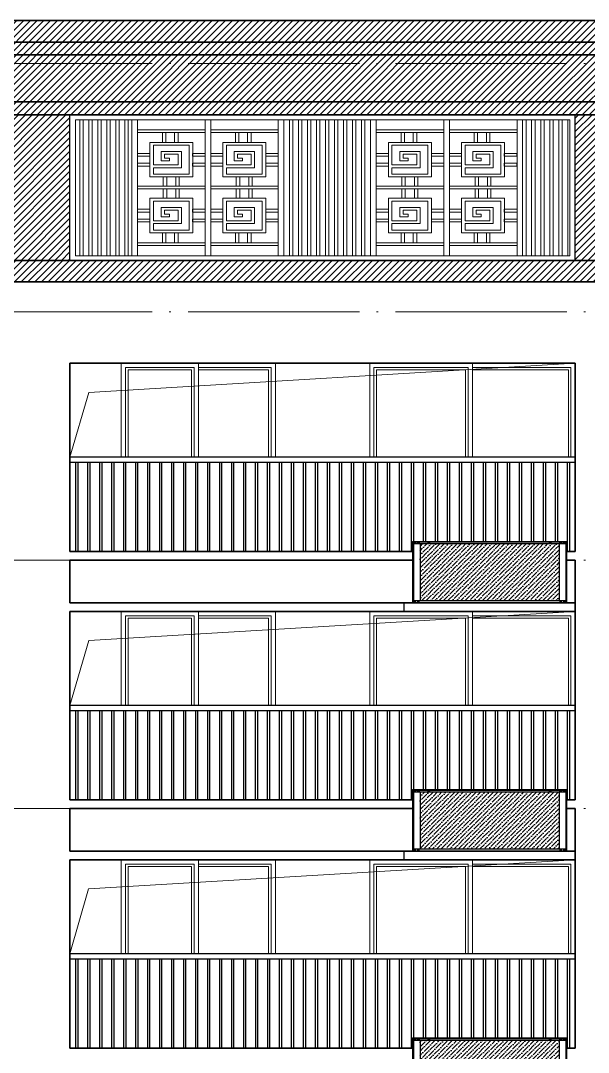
# Model space of a CAD drawing. Extents: x 27938 to 725830, y -209821 to 1628073.
# Drawn here: x 302642 to 309270, y 137999 to 150049 of the extents above; entities that cross this region are included whole.
import ezdxf
from ezdxf.xclip import XClip

# ---------------------------------------------------------------- set-up
doc = ezdxf.new("R2010")
doc.units = 0
doc.header["$LTSCALE"] = 1000
doc.header["$MEASUREMENT"] = 0
doc.header["$XCLIPFRAME"] = 0
doc.linetypes.add('DOTE', pattern=[2.42, 2, -0.2, 0.02, -0.2])
for name, color, linetype in [('3-剖面填充（细）', 250, 'Continuous'), ('Stair-栏杆', 142, 'Continuous'), ('修改标示', 212, 'Continuous')]:
    doc.layers.add(name, color=color, linetype=linetype)
for name, color, linetype, lineweight in [('DOTE', 19, 'DOTE', 9), ('WALL', 9, 'Continuous', 40), ('WINDOW', 144, 'Continuous', 15), ('立面-中轮廓线', 213, 'Continuous', 35), ('立面-普通轮廓', 7, 'Continuous', 18), ('立面-洞口示意', 152, 'Continuous', 13), ('立面-窗开启线', 250, 'Continuous', 13)]:
    doc.layers.add(name, color=color, linetype=linetype, lineweight=lineweight)

# ---------------------------------------------------------------- blocks, each defined once
blk = doc.blocks.new('A$C4A972246')
at = {"layer": '立面-窗开启线', "color": 36, "ltscale": 0.5, "true_color": 0x88471b}
for p, q in [((0, 0), (5900, 0)), ((0, -1700), (0, 0)), ((65, -1647), (65, -58)), ((65, -58), (5835, -58)), ((155, -57), (115, -57)), ((115, -57), (115, -1647)), ((155, -1647), (155, -57)), ((261, -57), (221, -57)), ((221, -57), (221, -1647)), ((261, -1647), (261, -57)), ((366, -57), (326, -57)), ((326, -57), (326, -1647)), ((366, -1647), (366, -57)), ((471, -57), (431, -57)), ((431, -57), (431, -1647)), ((471, -1647), (471, -57)), ((577, -57), (537, -57)), ((537, -57), (537, -1647)), ((577, -1647), (577, -57)), ((682, -57), (642, -57)), ((642, -57), (642, -1647)), ((682, -1647), (682, -57)), ((722, -58), (722, -1647)), ((789, -1647), (789, -58)), ((1578, -58), (1578, -1647)), ((1644, -1647), (1644, -58)), ((2433, -58), (2433, -1647)), ((2499, -1647), (2499, -58)), ((2603, -57), (2563, -57)), ((2563, -57), (2563, -1647)), ((2603, -1647), (2603, -57)), ((2708, -57), (2668, -57)), ((2668, -57), (2668, -1647)), ((2708, -1647), (2708, -57)), ((2814, -57), (2774, -57)), ((2774, -57), (2774, -1647)), ((2814, -1647), (2814, -57)), ((2919, -57), (2879, -57)), ((2879, -57), (2879, -1647)), ((2919, -1647), (2919, -57)), ((3024, -57), (2984, -57)), ((2984, -57), (2984, -1647)), ((3024, -1647), (3024, -57)), ((3130, -57), (3090, -57)), ((3090, -57), (3090, -1647)), ((3130, -1647), (3130, -57)), ((3235, -57), (3195, -57)), ((3195, -57), (3195, -1647)), ((3235, -1647), (3235, -57)), ((3340, -57), (3300, -57)), ((3300, -57), (3300, -1647)), ((3340, -1647), (3340, -57)), ((3445, -57), (3405, -57)), ((3405, -57), (3405, -1647)), ((3445, -1647), (3445, -57)), ((3509, -58), (3509, -1647)), ((3575, -1647), (3575, -58)), ((4364, -58), (4364, -1647)), ((4431, -1647), (4431, -58)), ((5220, -58), (5220, -1647)), ((5286, -1647), (5286, -58)), ((5326, -1647), (5326, -58)), ((5391, -58), (5391, -1647)), ((5431, -1647), (5431, -58)), ((5497, -58), (5497, -1647)), ((5537, -1647), (5537, -58)), ((5602, -58), (5602, -1647)), ((5642, -1647), (5642, -58)), ((5707, -58), (5707, -1647)), ((5747, -1647), (5747, -58)), ((5813, -58), (5813, -1647)), ((5835, -58), (5835, -1647)), ((5900, -1700), (5900, 0)), ((1578, -174), (789, -174)), ((789, -206), (1578, -206)), ((1080, -322), (1080, -206)), ((1119, -206), (1119, -322)), ((1222, -322), (1222, -206)), ((1262, -206), (1262, -322)), ((2433, -174), (1644, -174)), ((1644, -206), (2433, -206)), ((1932, -322), (1932, -206)), ((1972, -206), (1972, -322)), ((2075, -322), (2075, -206)), ((2115, -206), (2115, -322)), ((4364, -174), (3575, -174)), ((3575, -206), (4364, -206)), ((3866, -322), (3866, -206)), ((3906, -206), (3906, -322)), ((4009, -322), (4009, -206)), ((4049, -206), (4049, -322)), ((5220, -174), (4431, -174)), ((4431, -206), (5220, -206)), ((4719, -322), (4719, -206)), ((4759, -206), (4759, -322)), ((4862, -322), (4862, -206)), ((4901, -206), (4901, -322)), ((1434, -322), (934, -322)), ((934, -322), (934, -725)), ((974, -586), (974, -354)), ((1394, -354), (974, -354)), ((1394, -693), (1394, -354)), ((1434, -725), (1434, -322)), ((2286, -322), (1786, -322)), ((1786, -322), (1786, -725)), ((1827, -586), (1827, -354)), ((2246, -354), (1827, -354)), ((2246, -693), (2246, -354)), ((2286, -725), (2286, -322)), ((4220, -322), (3720, -322)), ((3720, -322), (3720, -725)), ((3760, -586), (3760, -354)), ((4180, -354), (3760, -354)), ((4180, -693), (4180, -354)), ((4220, -725), (4220, -322)), ((5073, -322), (4573, -322)), ((4573, -322), (4573, -725)), ((4613, -586), (4613, -354)), ((5033, -354), (4613, -354)), ((5033, -693), (5033, -354)), ((5073, -725), (5073, -322)), ((934, -450), (789, -450)), ((789, -482), (934, -482)), ((1301, -429), (1067, -429)), ((1067, -538), (1067, -429)), ((1262, -461), (1105, -461)), ((1105, -506), (1105, -461)), ((1262, -586), (1262, -461)), ((1301, -618), (1301, -429)), ((1433, -482), (1433, -450)), ((1433, -450), (1578, -450)), ((1578, -482), (1433, -482)), ((1786, -450), (1644, -450)), ((1644, -482), (1786, -482)), ((2154, -429), (1919, -429)), ((1919, -538), (1919, -429)), ((2115, -461), (1958, -461)), ((1958, -506), (1958, -461)), ((2115, -586), (2115, -461)), ((2154, -618), (2154, -429)), ((2286, -482), (2286, -450)), ((2286, -450), (2431, -450)), ((2431, -482), (2286, -482)), ((2431, -450), (2431, -482)), ((3720, -450), (3575, -450)), ((3575, -482), (3720, -482)), ((4088, -429), (3853, -429)), ((3853, -538), (3853, -429)), ((4049, -461), (3892, -461)), ((3892, -506), (3892, -461)), ((4049, -586), (4049, -461)), ((4088, -618), (4088, -429)), ((4220, -482), (4220, -450)), ((4220, -450), (4364, -450)), ((4364, -482), (4220, -482)), ((4573, -450), (4431, -450)), ((4431, -482), (4573, -482)), ((4940, -429), (4706, -429)), ((4706, -538), (4706, -429)), ((4901, -461), (4745, -461)), ((4745, -506), (4745, -461)), ((4901, -586), (4901, -461)), ((4940, -618), (4940, -429)), ((5072, -482), (5072, -450)), ((5072, -450), (5217, -450)), ((5217, -482), (5072, -482)), ((5217, -450), (5217, -482)), ((934, -566), (789, -566)), ((789, -598), (934, -598)), ((1262, -586), (974, -586)), ((1163, -538), (1067, -538)), ((1163, -506), (1105, -506)), ((1163, -538), (1163, -506)), ((1433, -598), (1433, -566)), ((1433, -566), (1578, -566)), ((1578, -598), (1433, -598)), ((1786, -566), (1644, -566)), ((1644, -598), (1786, -598)), ((2115, -586), (1827, -586)), ((2015, -538), (1919, -538)), ((2015, -506), (1958, -506)), ((2015, -538), (2015, -506)), ((2286, -598), (2286, -566)), ((2286, -566), (2431, -566)), ((2431, -598), (2286, -598)), ((2431, -566), (2431, -598)), ((3720, -566), (3575, -566)), ((3575, -598), (3720, -598)), ((4049, -586), (3760, -586)), ((3949, -538), (3853, -538)), ((3949, -506), (3892, -506)), ((3949, -538), (3949, -506)), ((4220, -598), (4220, -566)), ((4220, -566), (4364, -566)), ((4364, -598), (4220, -598)), ((4573, -566), (4431, -566)), ((4431, -598), (4573, -598)), ((4901, -586), (4613, -586)), ((4802, -538), (4706, -538)), ((4802, -506), (4745, -506)), ((4802, -538), (4802, -506)), ((5072, -598), (5072, -566)), ((5072, -566), (5217, -566)), ((5217, -598), (5072, -598)), ((5217, -566), (5217, -598)), ((1301, -618), (974, -618)), ((974, -693), (974, -618)), ((1394, -693), (974, -693)), ((2154, -618), (1827, -618)), ((1827, -693), (1827, -618)), ((2246, -693), (1827, -693)), ((4088, -618), (3760, -618)), ((3760, -693), (3760, -618)), ((4180, -693), (3760, -693)), ((4940, -618), (4613, -618)), ((4613, -693), (4613, -618)), ((5033, -693), (4613, -693)), ((1578, -834), (789, -834)), ((934, -725), (1434, -725)), ((1090, -725), (1090, -834)), ((1130, -834), (1130, -725)), ((1235, -725), (1235, -834)), ((1274, -834), (1274, -725)), ((2433, -834), (1644, -834)), ((1786, -725), (2286, -725)), ((1943, -725), (1943, -834)), ((1982, -834), (1982, -725)), ((2088, -725), (2088, -834)), ((2127, -834), (2127, -725)), ((4364, -834), (3575, -834)), ((3720, -725), (4220, -725)), ((3877, -725), (3877, -834)), ((3916, -834), (3916, -725)), ((4022, -725), (4022, -834)), ((4061, -834), (4061, -725)), ((5220, -834), (4431, -834)), ((4573, -725), (5073, -725)), ((4730, -725), (4730, -834)), ((4769, -834), (4769, -725)), ((4874, -725), (4874, -834)), ((4914, -834), (4914, -725)), ((789, -866), (1578, -866)), ((1090, -975), (1090, -866)), ((1130, -866), (1130, -975)), ((1235, -975), (1235, -866)), ((1274, -866), (1274, -975)), ((1644, -866), (2433, -866)), ((1943, -975), (1943, -866)), ((1982, -866), (1982, -975)), ((2088, -975), (2088, -866)), ((2127, -866), (2127, -975)), ((3575, -866), (4364, -866)), ((3877, -975), (3877, -866)), ((3916, -866), (3916, -975)), ((4022, -975), (4022, -866)), ((4061, -866), (4061, -975)), ((4431, -866), (5220, -866)), ((4730, -975), (4730, -866)), ((4769, -866), (4769, -975)), ((4874, -975), (4874, -866)), ((4914, -866), (4914, -975)), ((1434, -975), (934, -975)), ((934, -975), (934, -1378)), ((974, -1239), (974, -1007)), ((1394, -1007), (974, -1007)), ((1301, -1082), (1067, -1082)), ((1067, -1191), (1067, -1082)), ((1301, -1271), (1301, -1082)), ((1394, -1346), (1394, -1007)), ((1434, -1378), (1434, -975)), ((2286, -975), (1786, -975)), ((1786, -975), (1786, -1378)), ((1827, -1239), (1827, -1007)), ((2246, -1007), (1827, -1007)), ((2154, -1082), (1919, -1082)), ((1919, -1191), (1919, -1082)), ((2154, -1271), (2154, -1082)), ((2246, -1346), (2246, -1007)), ((2286, -1378), (2286, -975)), ((4220, -975), (3720, -975)), ((3720, -975), (3720, -1378)), ((3760, -1239), (3760, -1007)), ((4180, -1007), (3760, -1007)), ((4088, -1082), (3853, -1082)), ((3853, -1191), (3853, -1082)), ((4088, -1271), (4088, -1082)), ((4180, -1346), (4180, -1007)), ((4220, -1378), (4220, -975)), ((5073, -975), (4573, -975)), ((4573, -975), (4573, -1378)), ((4613, -1239), (4613, -1007)), ((5033, -1007), (4613, -1007)), ((4940, -1082), (4706, -1082)), ((4706, -1191), (4706, -1082)), ((4940, -1271), (4940, -1082)), ((5033, -1346), (5033, -1007)), ((5073, -1378), (5073, -975)), ((934, -1103), (789, -1103)), ((789, -1135), (934, -1135)), ((1163, -1191), (1067, -1191)), ((1262, -1114), (1105, -1114)), ((1105, -1159), (1105, -1114)), ((1163, -1159), (1105, -1159)), ((1163, -1191), (1163, -1159)), ((1262, -1239), (1262, -1114)), ((1433, -1135), (1433, -1103)), ((1433, -1103), (1578, -1103)), ((1578, -1135), (1433, -1135)), ((1786, -1103), (1644, -1103)), ((1644, -1135), (1786, -1135)), ((2015, -1191), (1919, -1191)), ((2115, -1114), (1958, -1114)), ((1958, -1159), (1958, -1114)), ((2015, -1159), (1958, -1159)), ((2015, -1191), (2015, -1159)), ((2115, -1239), (2115, -1114)), ((2286, -1135), (2286, -1103)), ((2286, -1103), (2431, -1103)), ((2431, -1135), (2286, -1135)), ((3720, -1103), (3575, -1103)), ((3575, -1135), (3720, -1135)), ((3949, -1191), (3853, -1191)), ((4049, -1114), (3892, -1114)), ((3892, -1159), (3892, -1114)), ((3949, -1159), (3892, -1159)), ((3949, -1191), (3949, -1159)), ((4049, -1239), (4049, -1114)), ((4220, -1135), (4220, -1103)), ((4220, -1103), (4364, -1103)), ((4364, -1135), (4220, -1135)), ((4573, -1103), (4431, -1103)), ((4431, -1135), (4573, -1135)), ((4802, -1191), (4706, -1191)), ((4901, -1114), (4745, -1114)), ((4745, -1159), (4745, -1114)), ((4802, -1159), (4745, -1159)), ((4802, -1191), (4802, -1159)), ((4901, -1239), (4901, -1114)), ((5072, -1135), (5072, -1103)), ((5072, -1103), (5217, -1103)), ((5217, -1135), (5072, -1135)), ((934, -1219), (789, -1219)), ((789, -1251), (934, -1251)), ((1262, -1239), (974, -1239)), ((1301, -1271), (974, -1271)), ((974, -1346), (974, -1271)), ((1433, -1251), (1433, -1219)), ((1433, -1219), (1578, -1219)), ((1578, -1251), (1433, -1251)), ((1786, -1219), (1644, -1219)), ((1644, -1251), (1786, -1251)), ((2115, -1239), (1827, -1239)), ((2154, -1271), (1827, -1271)), ((1827, -1346), (1827, -1271)), ((2286, -1251), (2286, -1219)), ((2286, -1219), (2431, -1219)), ((2431, -1251), (2286, -1251)), ((3720, -1219), (3575, -1219)), ((3575, -1251), (3720, -1251)), ((4049, -1239), (3760, -1239)), ((4088, -1271), (3760, -1271)), ((3760, -1346), (3760, -1271)), ((4220, -1251), (4220, -1219)), ((4220, -1219), (4364, -1219)), ((4364, -1251), (4220, -1251)), ((4573, -1219), (4431, -1219)), ((4431, -1251), (4573, -1251)), ((4901, -1239), (4613, -1239)), ((4940, -1271), (4613, -1271)), ((4613, -1346), (4613, -1271)), ((5072, -1251), (5072, -1219)), ((5072, -1219), (5217, -1219)), ((5217, -1251), (5072, -1251)), ((934, -1378), (1434, -1378)), ((1394, -1346), (974, -1346)), ((1080, -1378), (1080, -1494)), ((1119, -1494), (1119, -1378)), ((1222, -1378), (1222, -1494)), ((1262, -1494), (1262, -1378)), ((1786, -1378), (2286, -1378)), ((2246, -1346), (1827, -1346)), ((1932, -1378), (1932, -1494)), ((1972, -1494), (1972, -1378)), ((2075, -1378), (2075, -1494)), ((2115, -1494), (2115, -1378)), ((3720, -1378), (4220, -1378)), ((4180, -1346), (3760, -1346)), ((3866, -1378), (3866, -1494)), ((3906, -1494), (3906, -1378)), ((4009, -1378), (4009, -1494)), ((4049, -1494), (4049, -1378)), ((4573, -1378), (5073, -1378)), ((5033, -1346), (4613, -1346)), ((4719, -1378), (4719, -1494)), ((4759, -1494), (4759, -1378)), ((4862, -1378), (4862, -1494)), ((4901, -1494), (4901, -1378)), ((789, -1494), (1578, -1494)), ((1578, -1526), (789, -1526)), ((1644, -1494), (2433, -1494)), ((2433, -1526), (1644, -1526)), ((3575, -1494), (4364, -1494)), ((4364, -1526), (3575, -1526)), ((4431, -1494), (5220, -1494)), ((5220, -1526), (4431, -1526)), ((5835, -1647), (65, -1647)), ((0, -1700), (5900, -1700))]:
    blk.add_line(p, q, dxfattribs=at)
blk = doc.blocks.new('GDGDGRDGR')
blk.add_blockref('A$C4A972246', (126150, 52076))
blk = doc.blocks.new('A$C2CF43C8D')
at = {"layer": 'WINDOW'}
blk.add_line((900, 2300), (900, 0), dxfattribs=at)
for points in [[(50, 2250), (850, 2250), (850, 50), (50, 50)], [(1750, 2250), (900, 2250), (900, 50), (1750, 50)]]:
    blk.add_lwpolyline(points, close=True, dxfattribs=at)
at = {"layer": 'WINDOW', "color": 250}
blk.add_lwpolyline([(80, 2220), (820, 2220), (820, 80), (80, 80)], close=True, dxfattribs=at)
blk.add_lwpolyline([(900, 80), (1720, 80), (1720, 2220), (900, 2220)], dxfattribs=at)
at = {"layer": '立面-普通轮廓'}
blk.add_lwpolyline([(0, 2300), (1800, 2300), (1800, 0), (0, 0)], close=True, dxfattribs=at)
blk = doc.blocks.new('A$C2B255B80')
at = {"layer": 'WINDOW'}
blk.add_line((1200, 2300), (1200, 0), dxfattribs=at)
for points in [[(50, 2250), (1150, 2250), (1150, 50), (50, 50)], [(2350, 2250), (1200, 2250), (1200, 50), (2350, 50)]]:
    blk.add_lwpolyline(points, close=True, dxfattribs=at)
at = {"layer": 'WINDOW', "color": 250}
blk.add_lwpolyline([(80, 2220), (1120, 2220), (1120, 80), (80, 80)], close=True, dxfattribs=at)
blk.add_lwpolyline([(1200, 80), (2320, 80), (2320, 2220), (1200, 2220)], dxfattribs=at)
at = {"layer": '立面-普通轮廓'}
blk.add_lwpolyline([(0, 2300), (2400, 2300), (2400, 0), (0, 0)], close=True, dxfattribs=at)
blk = doc.blocks.new('HGHFSFFESDDRG')
at = {"layer": 'Stair-栏杆'}
for p, q in [((195556, 42276), (189656, 42276)), ((195556, 42216), (189656, 42216))]:
    blk.add_line(p, q, dxfattribs=at)
for points in [[(189721, 42216), (189721, 41176)], [(189751, 41176), (189751, 42216)], [(189861, 42216), (189861, 41176)], [(189891, 41176), (189891, 42216)], [(190001, 42216), (190001, 41176)], [(190031, 41176), (190031, 42216)], [(190141, 42216), (190141, 41176)], [(190171, 41176), (190171, 42216)], [(190281, 42216), (190281, 41176)], [(190311, 41176), (190311, 42216)], [(190421, 42216), (190421, 41176)], [(190451, 41176), (190451, 42216)], [(190561, 42216), (190561, 41176)], [(190591, 41176), (190591, 42216)], [(190701, 42216), (190701, 41176)], [(190731, 41176), (190731, 42216)], [(190841, 42216), (190841, 41176)], [(190871, 41176), (190871, 42216)], [(190981, 42216), (190981, 41176)], [(191011, 41176), (191011, 42216)], [(191121, 42216), (191121, 41176)], [(191151, 41176), (191151, 42216)], [(191261, 42216), (191261, 41176)], [(191291, 41176), (191291, 42216)], [(191401, 42216), (191401, 41176)], [(191431, 41176), (191431, 42216)], [(191541, 42216), (191541, 41176)], [(191571, 41176), (191571, 42216)], [(191681, 42216), (191681, 41176)], [(191711, 41176), (191711, 42216)], [(191821, 42216), (191821, 41176)], [(191851, 41176), (191851, 42216)], [(191961, 42216), (191961, 41176)], [(191991, 41176), (191991, 42216)], [(192101, 42216), (192101, 41176)], [(192131, 41176), (192131, 42216)], [(192241, 42216), (192241, 41176)], [(192271, 41176), (192271, 42216)], [(192381, 42216), (192381, 41176)], [(192411, 41176), (192411, 42216)], [(192521, 42216), (192521, 41176)], [(192551, 41176), (192551, 42216)], [(192661, 42216), (192661, 41176)], [(192691, 41176), (192691, 42216)], [(192801, 42216), (192801, 41176)], [(192831, 41176), (192831, 42216)], [(192941, 42216), (192941, 41176)], [(192971, 41176), (192971, 42216)], [(193081, 42216), (193081, 41176)], [(193111, 41176), (193111, 42216)], [(193221, 42216), (193221, 41176)], [(193251, 41176), (193251, 42216)], [(193361, 42216), (193361, 41176)], [(193391, 41176), (193391, 42216)], [(193501, 42216), (193501, 41176)], [(193531, 41176), (193531, 42216)], [(193641, 42216), (193641, 41176)], [(193671, 41176), (193671, 42216)], [(193781, 42216), (193781, 41176)], [(193811, 41176), (193811, 42216)], [(193921, 42216), (193921, 41176)], [(193951, 41176), (193951, 42216)], [(194061, 42216), (194061, 41176)], [(194091, 41176), (194091, 42216)], [(194201, 42216), (194201, 41176)], [(194231, 41176), (194231, 42216)], [(194341, 42216), (194341, 41176)], [(194371, 41176), (194371, 42216)], [(194481, 42216), (194481, 41176)], [(194511, 41176), (194511, 42216)], [(194621, 42216), (194621, 41176)], [(194651, 41176), (194651, 42216)], [(194761, 42216), (194761, 41176)], [(194791, 41176), (194791, 42216)], [(194901, 42216), (194901, 41176)], [(194931, 41176), (194931, 42216)], [(195041, 42216), (195041, 41176)], [(195071, 41176), (195071, 42216)], [(195181, 42216), (195181, 41176)], [(195211, 41176), (195211, 42216)], [(195321, 42216), (195321, 41176)], [(195351, 41176), (195351, 42216)], [(195461, 42216), (195461, 41176)], [(195491, 41176), (195491, 42216)]]:
    blk.add_lwpolyline(points, dxfattribs=at)
at = {"layer": '立面-中轮廓线'}
for p, q in [((189656, 43976), (189656, 43476)), ((195556, 43976), (195556, 41176)), ((189656, 43376), (189656, 41176))]:
    blk.add_line(p, q, dxfattribs=at)
for points in [[(189656, 43476), (195556, 43476)], [(195556, 43376), (189656, 43376)], [(189656, 41176), (195556, 41176)]]:
    blk.add_lwpolyline(points, dxfattribs=at)
at = {"layer": '立面-洞口示意'}
blk.add_lwpolyline([(189656, 42276), (189875, 43035), (195556, 43376)], dxfattribs=at)
ref = blk.add_blockref('A$C2CF43C8D', (190256, 41076))
XClip(ref).set_block_clipping_path([(0, 1199.9999183439), (1800.0002853817, 2300.0000000003)])
ref = blk.add_blockref('A$C2B255B80', (193156, 41076))
XClip(ref).set_block_clipping_path([(0, 1199.9999183437), (2400.0002853817, 2299.9999999927)])
blk = doc.blocks.new('A$C0FC9229A')
at = {"color": 164}
blk.add_wipeout([(1080, 1056), (1079, 1057), (-923, 1057), (-923, 1056), (-923, 1027), (-922, 1027), (-922, 287), (-923, 287), (-923, 257), (-923, 257), (1079, 257), (1080, 257), (1080, 287), (1078, 287), (1078, 1027), (1080, 1027)], dxfattribs=at).translate(0, 0, 0).dxf.layer = 'WALL'
h = blk.add_hatch()
h.set_pattern_fill('ANSI36', color=164, scale=25, style=0)
h.set_pattern_definition([(45, (0, 0), (21.0475, 77.1741), [99.2188, -19.8438, 0, -19.8438])])
h.paths.add_polyline_path([(983, 287), (983, 1027), (-826, 1027), (-826, 287)])
for p, q in [((-923, 1057), (1079, 1057)), ((-923, 1057), (1079, 1057)), ((-923, 1027), (-923, 1057)), ((-923, 1027), (-923, 1056)), ((-923, 1056), (-923, 1056)), ((-923, 1052), (1080, 1052)), ((-923, 1052), (1079, 1052)), ((-923, 1027), (1080, 1027)), ((-922, 1027), (-922, 287)), ((-922, 287), (-922, 1027)), ((-921, 287), (-921, 1027)), ((-912, 1057), (-912, 1027)), ((-912, 1027), (-912, 287)), ((-912, 1027), (-912, 287)), ((-897, 1040), (-899, 1038)), ((-899, 1038), (-899, 1036)), ((-899, 1036), (-897, 1034)), ((-897, 1030), (-897, 1044)), ((-894, 1038), (-897, 1040)), ((-897, 1034), (-894, 1036)), ((-894, 1036), (-894, 1038)), ((-847, 1040), (-849, 1038)), ((-849, 1038), (-849, 1036)), ((-849, 1036), (-847, 1034)), ((-847, 1030), (-847, 1044)), ((-844, 1038), (-847, 1040)), ((-847, 1034), (-844, 1036)), ((-844, 1036), (-844, 1038)), ((-826, 1027), (-826, 287)), ((-826, 1027), (-826, 287)), ((-720, 1045), (-703, 1045)), ((-720, 1035), (-703, 1035)), ((-711, 1054), (-711, 1025)), ((859, 1045), (876, 1045)), ((859, 1035), (876, 1035)), ((868, 1054), (868, 1025)), ((983, 1027), (983, 287)), ((1003, 1040), (1001, 1038)), ((1001, 1038), (1001, 1036)), ((1001, 1036), (1003, 1034)), ((1003, 1030), (1003, 1044)), ((1006, 1038), (1003, 1040)), ((1003, 1034), (1006, 1036)), ((1006, 1036), (1006, 1038)), ((1053, 1040), (1051, 1038)), ((1051, 1038), (1051, 1036)), ((1051, 1036), (1053, 1034)), ((1053, 1030), (1053, 1044)), ((1056, 1038), (1053, 1040)), ((1053, 1034), (1056, 1036)), ((1056, 1036), (1056, 1038)), ((1068, 1057), (1068, 1027)), ((1068, 1027), (1068, 287)), ((1068, 1027), (1068, 287)), ((1077, 287), (1077, 1027)), ((1078, 287), (1078, 1027)), ((1078, 1027), (1078, 287)), ((1079, 1027), (1079, 1057)), ((1080, 1056), (1079, 1056)), ((1080, 1027), (1080, 1056)), ((-923, 287), (1080, 287)), ((-923, 287), (-923, 257)), ((-923, 287), (-923, 257)), ((-922, 287), (-826, 287)), ((-912, 257), (-912, 287)), ((-899, 278), (-897, 280)), ((-899, 276), (-899, 278)), ((-897, 274), (-899, 276)), ((-897, 284), (-897, 270)), ((-897, 280), (-894, 278)), ((-894, 276), (-897, 274)), ((-894, 278), (-894, 276)), ((-849, 278), (-847, 280)), ((-849, 276), (-849, 278)), ((-847, 274), (-849, 276)), ((-847, 284), (-847, 270)), ((-847, 280), (-844, 278)), ((-844, 276), (-847, 274)), ((-844, 278), (-844, 276)), ((1001, 278), (1003, 280)), ((1001, 276), (1001, 278)), ((1003, 274), (1001, 276)), ((1003, 284), (1003, 270)), ((1003, 280), (1006, 278)), ((1006, 276), (1003, 274)), ((1006, 278), (1006, 276)), ((1051, 278), (1053, 280)), ((1051, 276), (1051, 278)), ((1053, 274), (1051, 276)), ((1053, 284), (1053, 270)), ((1053, 280), (1056, 278)), ((1056, 276), (1053, 274)), ((1056, 278), (1056, 276)), ((1068, 257), (1068, 287)), ((1079, 287), (1079, 257)), ((1080, 287), (1080, 257)), ((-923, 262), (1080, 262)), ((-923, 262), (1079, 262)), ((-923, 257), (-923, 257)), ((-923, 257), (1079, 257)), ((-923, 257), (1079, 257)), ((1080, 257), (1079, 257))]:
    blk.add_line(p, q, dxfattribs=at)
for points in [[(-923, 1052), (-923, 1052), (-923, 1052), (-923, 1052), (-923, 1052)], [(1080, 1052), (1080, 1052), (1079, 1052), (1079, 1052), (1079, 1052)], [(-923, 262), (-923, 262), (-923, 262), (-923, 262), (-923, 262)], [(1080, 262), (1080, 262), (1079, 262), (1079, 262), (1079, 262)]]:
    blk.add_lwpolyline(points, dxfattribs=at)
for centre, radius in [((-897, 1037), 10), ((-897, 1037), 9.5), ((-847, 1037), 10), ((-847, 1037), 9.5), ((1003, 1037), 10), ((1003, 1037), 9.5), ((1053, 1037), 10), ((1053, 1037), 9.5), ((-897, 277), 10), ((-897, 277), 9.5), ((-847, 277), 10), ((-847, 277), 9.5), ((1003, 277), 10), ((1003, 277), 9.5), ((1053, 277), 10), ((1053, 277), 9.5)]:
    blk.add_circle(centre, radius, dxfattribs=at)
for centre, radius, start, end in [((-923, 1056), 0.5, 90, 180), ((-720, 1040), 4.9, 87.1406, 272.8594), ((-703, 1040), 4.9, 267.1406, 92.8594), ((859, 1040), 4.9, 87.1406, 272.8594), ((876, 1040), 4.9, 267.1406, 92.8594), ((1079, 1056), 0.5, 0, 90), ((-923, 257), 0.5, 180, 270), ((1079, 257), 0.5, 270, 0)]:
    blk.add_arc(centre, radius, start, end, dxfattribs=at)

msp = doc.modelspace()

# ---------------------------------------------------------------- hatches: boundary and pattern name
at = {"layer": '3-剖面填充（细）'}
h = msp.add_hatch(dxfattribs=at)
h.set_pattern_fill('ANSI31', color=256, scale=35)
h.set_pattern_definition([(45, (-148899.997, 103772.64), (-39.2886205, 39.2886205), [])])
h.paths.add_polyline_path([(299516.6, 148948.6), (299516.6, 150048.6), (325366.6, 150048.6), (325366.6, 149798.6), (324766.6, 149798.6), (324766.6, 149648.6), (324366.6, 149648.6), (324366.6, 149098.6), (324516.6, 149098.6), (324516.6, 148948.6)])
h = msp.add_hatch(dxfattribs=at)
h.set_pattern_fill('ANSI31', color=256, scale=35)
h.set_pattern_definition([(45, (-120499.984, 102372.64), (-39.2886205, 39.2886205), [])])
h.paths.add_polyline_path([(303216.6, 147248.6), (303216.6, 148948.6), (301816.6, 148948.6), (301816.6, 147248.6)])
h = msp.add_hatch(dxfattribs=at)
h.set_pattern_fill('ANSI31', color=256, scale=35)
h.set_pattern_definition([(45, (-134550, 102372.64), (-39.2886205, 39.2886205), [])])
h.paths.add_polyline_path([(309416.6, 147248.6), (309416.6, 148948.6), (309116.6, 148948.6), (309116.6, 147248.6)])
h.paths.add_polyline_path([(310716.6, 148948.6), (310716.6, 147248.6), (311016.6, 147248.6), (311016.6, 148948.6)])
h = msp.add_hatch(dxfattribs=at)
h.set_pattern_fill('ANSI31', color=256, scale=35)
h.set_pattern_definition([(45, (-148049.997, 100972.64), (-39.2886205, 39.2886205), [])])
h.paths.add_polyline_path([(299516.6, 146998.6), (299516.6, 147248.6), (324516.6, 147248.6), (324516.6, 146998.6)])

# ---------------------------------------------------------------- linework, layer by layer
at = {"color": 7}
for p, q in [((303216.6, 147248.6), (303216.6, 148948.6)), ((309116.6, 147248.6), (309116.6, 148948.6))]:
    msp.add_line(p, q, dxfattribs=at)
at = {"layer": 'DOTE', "linetype": 'DOTE'}
for p, q in [((270716.6, 149548.6), (328516.6, 149548.6)), ((270716.6, 146648.6), (328516.6, 146648.6)), ((270716.6, 146648.6), (328516.6, 146648.6)), ((270716.6, 143748.6), (328516.6, 143748.6)), ((270716.6, 140848.6), (328516.6, 140848.6))]:
    msp.add_line(p, q, dxfattribs=at)
at = {"layer": 'Stair-栏杆'}
for p, q in [((309116.6, 144948.6), (303216.6, 144948.6)), ((309116.6, 144888.6), (303216.6, 144888.6)), ((309116.6, 142048.6), (303216.6, 142048.6)), ((309116.6, 141988.6), (303216.6, 141988.6))]:
    msp.add_line(p, q, dxfattribs=at)
for points in [[(303281.6, 144888.6), (303281.6, 143848.6)], [(303311.6, 143848.6), (303311.6, 144888.6)], [(303421.6, 144888.6), (303421.6, 143848.6)], [(303451.6, 143848.6), (303451.6, 144888.6)], [(303561.6, 144888.6), (303561.6, 143848.6)], [(303591.6, 143848.6), (303591.6, 144888.6)], [(303701.6, 144888.6), (303701.6, 143848.6)], [(303731.6, 143848.6), (303731.6, 144888.6)], [(303841.6, 144888.6), (303841.6, 143848.6)], [(303871.6, 143848.6), (303871.6, 144888.6)], [(303981.6, 144888.6), (303981.6, 143848.6)], [(304011.6, 143848.6), (304011.6, 144888.6)], [(304121.6, 144888.6), (304121.6, 143848.6)], [(304151.6, 143848.6), (304151.6, 144888.6)], [(304261.6, 144888.6), (304261.6, 143848.6)], [(304291.6, 143848.6), (304291.6, 144888.6)], [(304401.6, 144888.6), (304401.6, 143848.6)], [(304431.6, 143848.6), (304431.6, 144888.6)], [(304541.6, 144888.6), (304541.6, 143848.6)], [(304571.6, 143848.6), (304571.6, 144888.6)], [(304681.6, 144888.6), (304681.6, 143848.6)], [(304711.6, 143848.6), (304711.6, 144888.6)], [(304821.6, 144888.6), (304821.6, 143848.6)], [(304851.6, 143848.6), (304851.6, 144888.6)], [(304961.6, 144888.6), (304961.6, 143848.6)], [(304991.6, 143848.6), (304991.6, 144888.6)], [(305101.6, 144888.6), (305101.6, 143848.6)], [(305131.6, 143848.6), (305131.6, 144888.6)], [(305241.6, 144888.6), (305241.6, 143848.6)], [(305271.6, 143848.6), (305271.6, 144888.6)], [(305381.6, 144888.6), (305381.6, 143848.6)], [(305411.6, 143848.6), (305411.6, 144888.6)], [(305521.6, 144888.6), (305521.6, 143848.6)], [(305551.6, 143848.6), (305551.6, 144888.6)], [(305661.6, 144888.6), (305661.6, 143848.6)], [(305691.6, 143848.6), (305691.6, 144888.6)], [(305801.6, 144888.6), (305801.6, 143848.6)], [(305831.6, 143848.6), (305831.6, 144888.6)], [(305941.6, 144888.6), (305941.6, 143848.6)], [(305971.6, 143848.6), (305971.6, 144888.6)], [(306081.6, 144888.6), (306081.6, 143848.6)], [(306111.6, 143848.6), (306111.6, 144888.6)], [(306221.6, 144888.6), (306221.6, 143848.6)], [(306251.6, 143848.6), (306251.6, 144888.6)], [(306361.6, 144888.6), (306361.6, 143848.6)], [(306391.6, 143848.6), (306391.6, 144888.6)], [(306501.6, 144888.6), (306501.6, 143848.6)], [(306531.6, 143848.6), (306531.6, 144888.6)], [(306641.6, 144888.6), (306641.6, 143848.6)], [(306671.6, 143848.6), (306671.6, 144888.6)], [(306781.6, 144888.6), (306781.6, 143848.6)], [(306811.6, 143848.6), (306811.6, 144888.6)], [(306921.6, 144888.6), (306921.6, 143848.6)], [(306951.6, 143848.6), (306951.6, 144888.6)], [(307061.6, 144888.6), (307061.6, 143848.6)], [(307091.6, 143848.6), (307091.6, 144888.6)], [(307201.6, 144888.6), (307201.6, 143848.6)], [(307231.6, 143848.6), (307231.6, 144888.6)], [(307341.6, 144888.6), (307341.6, 143848.6)], [(307371.6, 143848.6), (307371.6, 144888.6)], [(307481.6, 144888.6), (307481.6, 143848.6)], [(307511.6, 143848.6), (307511.6, 144888.6)], [(307621.6, 144888.6), (307621.6, 143848.6)], [(307651.6, 143848.6), (307651.6, 144888.6)], [(307761.6, 144888.6), (307761.6, 143848.6)], [(307791.6, 143848.6), (307791.6, 144888.6)], [(307901.6, 144888.6), (307901.6, 143848.6)], [(307931.6, 143848.6), (307931.6, 144888.6)], [(308041.6, 144888.6), (308041.6, 143848.6)], [(308071.6, 143848.6), (308071.6, 144888.6)], [(308181.6, 144888.6), (308181.6, 143848.6)], [(308211.6, 143848.6), (308211.6, 144888.6)], [(308321.6, 144888.6), (308321.6, 143848.6)], [(308351.6, 143848.6), (308351.6, 144888.6)], [(308461.6, 144888.6), (308461.6, 143848.6)], [(308491.6, 143848.6), (308491.6, 144888.6)], [(308601.6, 144888.6), (308601.6, 143848.6)], [(308631.6, 143848.6), (308631.6, 144888.6)], [(308741.6, 144888.6), (308741.6, 143848.6)], [(308771.6, 143848.6), (308771.6, 144888.6)], [(308881.6, 144888.6), (308881.6, 143848.6)], [(308911.6, 143848.6), (308911.6, 144888.6)], [(309021.6, 144888.6), (309021.6, 143848.6)], [(309051.6, 143848.6), (309051.6, 144888.6)], [(303281.6, 141988.6), (303281.6, 140948.6)], [(303311.6, 140948.6), (303311.6, 141988.6)], [(303421.6, 141988.6), (303421.6, 140948.6)], [(303451.6, 140948.6), (303451.6, 141988.6)], [(303561.6, 141988.6), (303561.6, 140948.6)], [(303591.6, 140948.6), (303591.6, 141988.6)], [(303701.6, 141988.6), (303701.6, 140948.6)], [(303731.6, 140948.6), (303731.6, 141988.6)], [(303841.6, 141988.6), (303841.6, 140948.6)], [(303871.6, 140948.6), (303871.6, 141988.6)], [(303981.6, 141988.6), (303981.6, 140948.6)], [(304011.6, 140948.6), (304011.6, 141988.6)], [(304121.6, 141988.6), (304121.6, 140948.6)], [(304151.6, 140948.6), (304151.6, 141988.6)], [(304261.6, 141988.6), (304261.6, 140948.6)], [(304291.6, 140948.6), (304291.6, 141988.6)], [(304401.6, 141988.6), (304401.6, 140948.6)], [(304431.6, 140948.6), (304431.6, 141988.6)], [(304541.6, 141988.6), (304541.6, 140948.6)], [(304571.6, 140948.6), (304571.6, 141988.6)], [(304681.6, 141988.6), (304681.6, 140948.6)], [(304711.6, 140948.6), (304711.6, 141988.6)], [(304821.6, 141988.6), (304821.6, 140948.6)], [(304851.6, 140948.6), (304851.6, 141988.6)], [(304961.6, 141988.6), (304961.6, 140948.6)], [(304991.6, 140948.6), (304991.6, 141988.6)], [(305101.6, 141988.6), (305101.6, 140948.6)], [(305131.6, 140948.6), (305131.6, 141988.6)], [(305241.6, 141988.6), (305241.6, 140948.6)], [(305271.6, 140948.6), (305271.6, 141988.6)], [(305381.6, 141988.6), (305381.6, 140948.6)], [(305411.6, 140948.6), (305411.6, 141988.6)], [(305521.6, 141988.6), (305521.6, 140948.6)], [(305551.6, 140948.6), (305551.6, 141988.6)], [(305661.6, 141988.6), (305661.6, 140948.6)], [(305691.6, 140948.6), (305691.6, 141988.6)], [(305801.6, 141988.6), (305801.6, 140948.6)], [(305831.6, 140948.6), (305831.6, 141988.6)], [(305941.6, 141988.6), (305941.6, 140948.6)], [(305971.6, 140948.6), (305971.6, 141988.6)], [(306081.6, 141988.6), (306081.6, 140948.6)], [(306111.6, 140948.6), (306111.6, 141988.6)], [(306221.6, 141988.6), (306221.6, 140948.6)], [(306251.6, 140948.6), (306251.6, 141988.6)], [(306361.6, 141988.6), (306361.6, 140948.6)], [(306391.6, 140948.6), (306391.6, 141988.6)], [(306501.6, 141988.6), (306501.6, 140948.6)], [(306531.6, 140948.6), (306531.6, 141988.6)], [(306641.6, 141988.6), (306641.6, 140948.6)], [(306671.6, 140948.6), (306671.6, 141988.6)], [(306781.6, 141988.6), (306781.6, 140948.6)], [(306811.6, 140948.6), (306811.6, 141988.6)], [(306921.6, 141988.6), (306921.6, 140948.6)], [(306951.6, 140948.6), (306951.6, 141988.6)], [(307061.6, 141988.6), (307061.6, 140948.6)], [(307091.6, 140948.6), (307091.6, 141988.6)], [(307201.6, 141988.6), (307201.6, 140948.6)], [(307231.6, 140948.6), (307231.6, 141988.6)], [(307341.6, 141988.6), (307341.6, 140948.6)], [(307371.6, 140948.6), (307371.6, 141988.6)], [(307481.6, 141988.6), (307481.6, 140948.6)], [(307511.6, 140948.6), (307511.6, 141988.6)], [(307621.6, 141988.6), (307621.6, 140948.6)], [(307651.6, 140948.6), (307651.6, 141988.6)], [(307761.6, 141988.6), (307761.6, 140948.6)], [(307791.6, 140948.6), (307791.6, 141988.6)], [(307901.6, 141988.6), (307901.6, 140948.6)], [(307931.6, 140948.6), (307931.6, 141988.6)], [(308041.6, 141988.6), (308041.6, 140948.6)], [(308071.6, 140948.6), (308071.6, 141988.6)], [(308181.6, 141988.6), (308181.6, 140948.6)], [(308211.6, 140948.6), (308211.6, 141988.6)], [(308321.6, 141988.6), (308321.6, 140948.6)], [(308351.6, 140948.6), (308351.6, 141988.6)], [(308461.6, 141988.6), (308461.6, 140948.6)], [(308491.6, 140948.6), (308491.6, 141988.6)], [(308601.6, 141988.6), (308601.6, 140948.6)], [(308631.6, 140948.6), (308631.6, 141988.6)], [(308741.6, 141988.6), (308741.6, 140948.6)], [(308771.6, 140948.6), (308771.6, 141988.6)], [(308881.6, 141988.6), (308881.6, 140948.6)], [(308911.6, 140948.6), (308911.6, 141988.6)], [(309021.6, 141988.6), (309021.6, 140948.6)], [(309051.6, 140948.6), (309051.6, 141988.6)]]:
    msp.add_lwpolyline(points, dxfattribs=at)
at = {"layer": '立面-中轮廓线', "color": 2}
for p, q in [((324366.6, 150048.6), (299516.6, 150048.6)), ((324766.6, 149798.6), (299516.6, 149798.6)), ((324366.6, 149648.6), (299516.6, 149648.6)), ((324366.6, 149098.6), (299516.6, 149098.6)), ((324366.6, 148948.6), (299516.6, 148948.6)), ((324366.6, 147248.6), (299516.6, 147248.6)), ((324366.6, 146998.6), (299516.6, 146998.6))]:
    msp.add_line(p, q, dxfattribs=at)
at = {"layer": '立面-中轮廓线'}
for p, q in [((303216.6, 146048.6), (303216.6, 143848.6)), ((309116.6, 146048.6), (309116.6, 143848.6)), ((303216.6, 143748.6), (303216.6, 143248.6)), ((309116.6, 143748.6), (309116.6, 140948.6)), ((303216.6, 143148.6), (303216.6, 140948.6))]:
    msp.add_line(p, q, dxfattribs=at)
for points in [[(309116.6, 146048.6), (303216.6, 146048.6)], [(303216.6, 143848.6), (309116.6, 143848.6)], [(309116.6, 143748.6), (303216.6, 143748.6)], [(303216.6, 143248.6), (309116.6, 143248.6)], [(309116.6, 143148.6), (303216.6, 143148.6)], [(303216.6, 140948.6), (309116.6, 140948.6)], [(309116.6, 140848.6), (303216.6, 140848.6)]]:
    msp.add_lwpolyline(points, dxfattribs=at)
at = {"layer": '立面-洞口示意'}
for points in [[(303216.6, 144948.6), (303436.1, 145707.4), (309116.6, 146048.6)], [(303216.6, 142048.6), (303436.1, 142807.4), (309116.6, 143148.6)]]:
    msp.add_lwpolyline(points, dxfattribs=at)

# ---------------------------------------------------------------- block references
for name, p in [('GDGDGRDGR', (177066.8, 96872.6)), ('HGHFSFFESDDRG', (113560.8, 96872.6))]:
    msp.add_blockref(name, p)
ref = msp.add_blockref('A$C2CF43C8D', (303816.6, 143748.6))
XClip(ref).set_block_clipping_path([(0, 1199.9999183439), (1800.0002853817, 2300.0000000003)])
ref = msp.add_blockref('A$C2B255B80', (306716.6, 143748.6))
XClip(ref).set_block_clipping_path([(0, 1199.9999183437), (2400.0002853817, 2299.9999999927)])
ref = msp.add_blockref('A$C2CF43C8D', (303816.6, 140848.6))
XClip(ref).set_block_clipping_path([(0, 1199.9999183439), (1800.0002853817, 2300.0000000003)])
ref = msp.add_blockref('A$C2B255B80', (306716.6, 140848.6))
XClip(ref).set_block_clipping_path([(0, 1199.9999183437), (2400.0002853817, 2299.9999999927)])

# ---------------------------------------------------------------- next in the draw order: block references
at = {"layer": '修改标示', "ltscale": 2, "xscale": 0.8976916526008281, "yscale": 0.8976916526008281, "zscale": 0.8976916526008281}
for p in [(308046.5, 143018), (308046.5, 140118), (308046.5, 137218)]:
    msp.add_blockref('A$C0FC9229A', p, dxfattribs=at)

# ---------------------------------------------------------------- next in the draw order: linework, layer by layer
at = {"color": 2}
for points in [[(309116.6, 143248.6), (307116.6, 143248.6), (307116.6, 143148.6), (309116.6, 143148.6)], [(309116.6, 140348.6), (307116.6, 140348.6), (307116.6, 140248.6), (309116.6, 140248.6)]]:
    msp.add_lwpolyline(points, close=True, dxfattribs=at)

doc.saveas('drawing.dxf')
